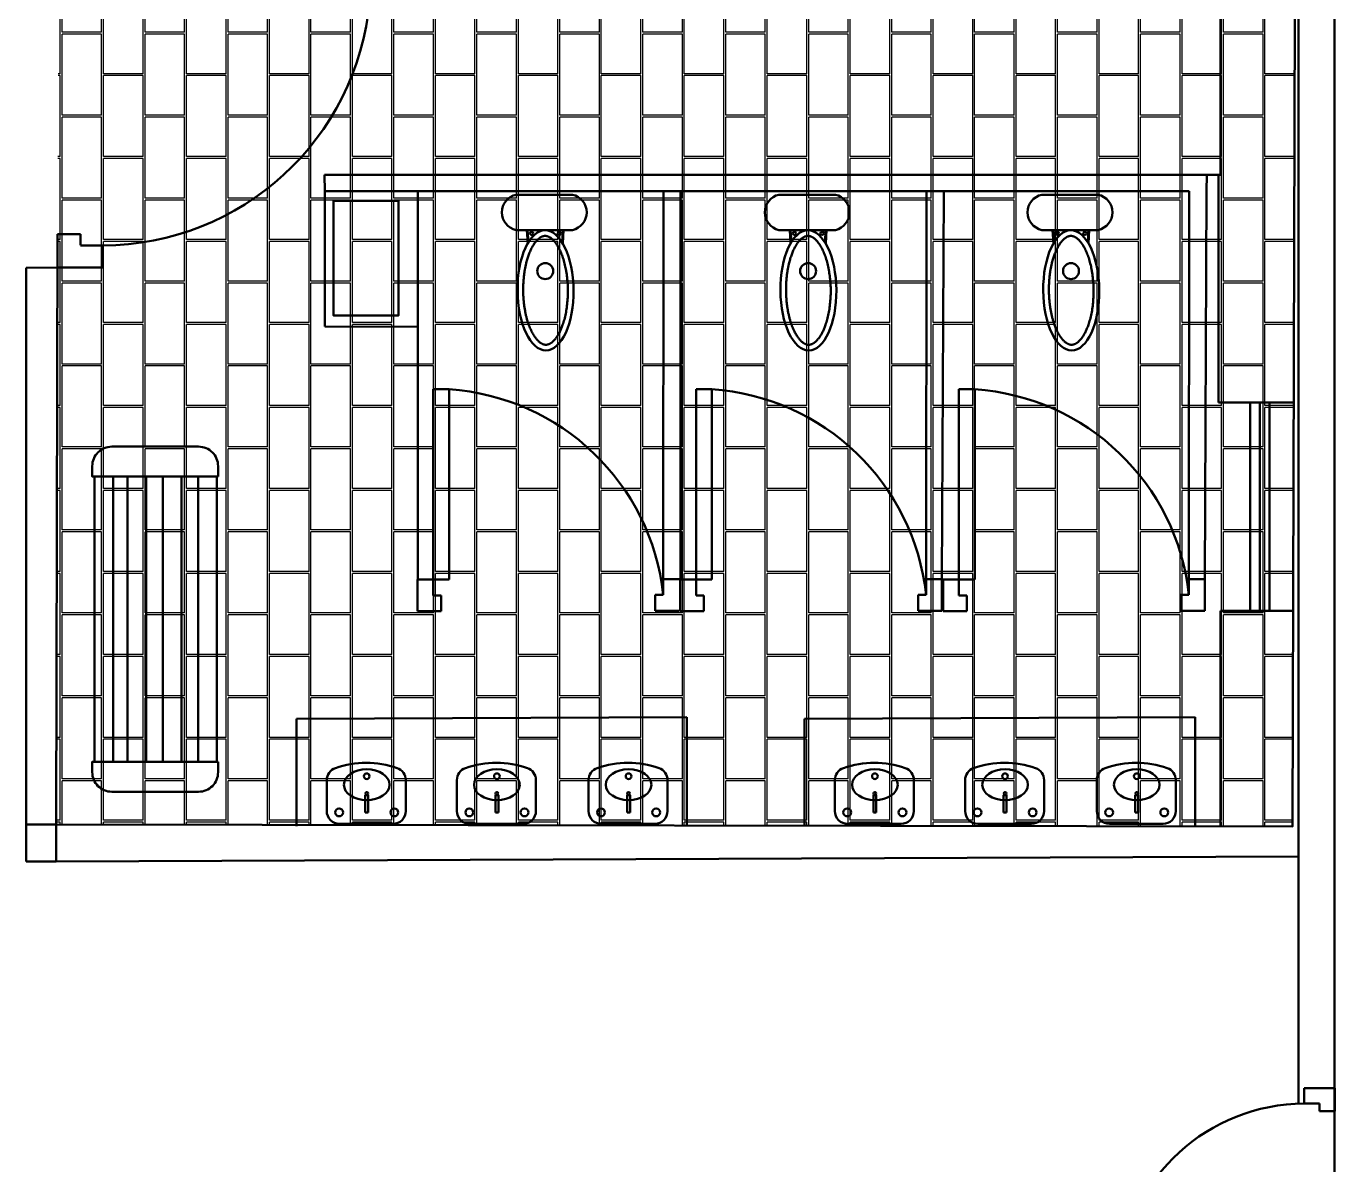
# Model space of a CAD drawing. Header units: feet. Extents: x 9 to 183943, y 42 to 62180.
# Drawn here: x 14552.2 to 14770.1, y 40546.6 to 40736.2 of the extents above; entities that cross this region are included whole.
import ezdxf

# ---------------------------------------------------------------- set-up
doc = ezdxf.new("R2010")
doc.units = ezdxf.units.FT
doc.header["$LTSCALE"] = 2.5
doc.header["$MEASUREMENT"] = 0
doc.layers.add('1', color=7, linetype='Continuous', lineweight=50)
doc.layers.add('3', color=7, linetype='Continuous', lineweight=30)

msp = doc.modelspace()

# ---------------------------------------------------------------- hatches: boundary and pattern name
at = {"layer": '3', "transparency": 33554500}
h = msp.add_hatch(dxfattribs=at)
h.set_pattern_fill('AR-B816C', color=18, scale=0.863182, angle=90)
h.set_pattern_definition([(90, (157811.894, 1408.6144), (-6.90545773, 6.90545773), [13.4872221, -0.3236933]), (90, (157811.5706, 1401.709), (-6.90545773, 6.90545773), [13.4872221, -0.3236933]), (180, (157811.894, 1408.6144), (-6.90545773, -6.90545773), [-7.22915106, 6.5817644]), (180, (157811.894, 1408.291), (-6.90545773, -6.90545773), [-7.22915106, 6.5817644])])
h.paths.add_polyline_path([(14762.99, 40602.96), (14557.17, 40603.3), (14558.07, 40913.36), (14763.9, 40913.01)])

# ---------------------------------------------------------------- linework, layer by layer
at = {"layer": '1'}
for p, q in [((14770, 41140.33), (14770, 40555.56)), ((14770, 41140.33), (14770, 40487)), ((14764, 41139.05), (14764, 40556.82)), ((14751.04, 40748.4), (14751.04, 40711.43)), ((14659.76, 40711.43), (14601.88, 40711.43)), ((14601.88, 40711.43), (14601.93, 40708.75)), ((14704.97, 40711.43), (14659.76, 40711.43)), ((14704.97, 40711.43), (14748.73, 40711.43)), ((14748.73, 40711.43), (14748.71, 40708.75)), ((14748.73, 40711.43), (14751.04, 40711.43)), ((14750.7, 40673.54), (14750.7, 40711.43)), ((14601.93, 40708.75), (14659.73, 40708.75)), ((14601.93, 40686.22), (14601.93, 40708.75)), ((14617.39, 40644.08), (14617.39, 40708.75)), ((14658.3, 40708.74), (14658.26, 40644.17)), ((14704.9, 40708.75), (14659.73, 40708.75)), ((14661.15, 40644.08), (14661.15, 40708.75)), ((14702.06, 40708.74), (14702.02, 40644.17)), ((14704.66, 40644.17), (14704.95, 40708.75)), ((14704.9, 40708.75), (14745.82, 40708.74)), ((14745.82, 40708.74), (14745.77, 40644.17)), ((14748.41, 40644.17), (14748.71, 40708.75)), ((14557.44, 40701.56), (14561.27, 40701.56)), ((14561.27, 40701.59), (14561.27, 40699.74)), ((14635.56, 40702.27), (14635.69, 40700.03)), ((14635.68, 40702.27), (14635.85, 40700.27)), ((14641.54, 40702.28), (14641.45, 40700.27)), ((14641.65, 40702.28), (14641.56, 40700.03)), ((14679.32, 40702.27), (14679.45, 40700.03)), ((14679.44, 40702.27), (14679.61, 40700.27)), ((14685.29, 40702.28), (14685.2, 40700.27)), ((14685.41, 40702.28), (14685.32, 40700.03)), ((14723.08, 40702.27), (14723.21, 40700.03)), ((14723.2, 40702.27), (14723.37, 40700.27)), ((14729.05, 40702.28), (14728.96, 40700.27)), ((14729.17, 40702.28), (14729.08, 40700.03)), ((14561.27, 40699.71), (14564.97, 40699.71)), ((14564.97, 40699.71), (14564.97, 40699.71)), ((14564.97, 40699.71), (14564.97, 40696.01)), ((14552.2, 40696), (14557.42, 40696.01)), ((14552.2, 40603.3), (14552.2, 40696)), ((14564.97, 40696.01), (14557.42, 40696.01)), ((14617.39, 40686.14), (14601.93, 40686.22)), ((14622.6, 40675.76), (14619.96, 40675.76)), ((14619.96, 40675.76), (14619.96, 40644.08)), ((14622.6, 40644.08), (14622.6, 40675.76)), ((14666.36, 40675.76), (14663.72, 40675.76)), ((14663.72, 40675.76), (14663.72, 40644.08)), ((14666.36, 40644.08), (14666.36, 40675.76)), ((14710.12, 40675.76), (14707.48, 40675.76)), ((14707.48, 40675.76), (14707.48, 40644.08)), ((14710.12, 40644.08), (14710.12, 40675.76)), ((14763.2, 40673.54), (14750.7, 40673.54)), ((14755.95, 40673.54), (14755.95, 40638.87)), ((14757.58, 40673.54), (14757.58, 40638.87)), ((14759.2, 40673.54), (14759.2, 40638.87)), ((14617.32, 40644.08), (14617.32, 40638.8)), ((14619.96, 40644.08), (14617.32, 40644.08)), ((14619.96, 40644.08), (14622.6, 40644.08)), ((14619.96, 40641.44), (14619.96, 40644.08)), ((14658.26, 40644.17), (14658.26, 40644.17)), ((14658.26, 40641.53), (14658.26, 40644.17)), ((14658.26, 40644.17), (14660.9, 40644.17)), ((14661.08, 40644.08), (14661.08, 40638.8)), ((14663.72, 40644.08), (14661.08, 40644.08)), ((14663.72, 40644.08), (14666.36, 40644.08)), ((14663.72, 40641.44), (14663.72, 40644.08)), ((14702.02, 40644.17), (14702.02, 40644.17)), ((14702.02, 40641.53), (14702.02, 40644.17)), ((14702.02, 40644.17), (14704.66, 40644.17)), ((14704.66, 40644.17), (14704.66, 40638.89)), ((14704.84, 40644.08), (14704.84, 40638.8)), ((14707.48, 40644.08), (14704.84, 40644.08)), ((14707.48, 40644.08), (14710.12, 40644.08)), ((14707.48, 40641.44), (14707.48, 40644.08)), ((14745.77, 40644.17), (14745.77, 40644.17)), ((14745.77, 40641.53), (14745.77, 40644.17)), ((14745.77, 40644.17), (14748.41, 40644.17)), ((14748.41, 40644.17), (14748.41, 40638.89)), ((14621.28, 40641.44), (14619.96, 40641.44)), ((14621.28, 40638.8), (14621.28, 40641.44)), ((14656.94, 40638.89), (14656.94, 40641.53)), ((14656.94, 40641.53), (14658.26, 40641.53)), ((14665.04, 40641.44), (14663.72, 40641.44)), ((14665.04, 40638.8), (14665.04, 40641.44)), ((14700.7, 40638.89), (14700.7, 40641.53)), ((14700.7, 40641.53), (14702.02, 40641.53)), ((14708.8, 40641.44), (14707.48, 40641.44)), ((14708.8, 40638.8), (14708.8, 40641.44)), ((14744.45, 40638.89), (14744.45, 40641.53)), ((14744.45, 40641.53), (14745.77, 40641.53)), ((14617.32, 40638.8), (14621.28, 40638.8)), ((14660.9, 40638.89), (14656.94, 40638.89)), ((14661.08, 40638.8), (14665.04, 40638.8)), ((14704.66, 40638.89), (14700.7, 40638.89)), ((14704.84, 40638.8), (14708.8, 40638.8)), ((14748.41, 40638.89), (14744.45, 40638.89)), ((14751.04, 40603.04), (14751.04, 40638.87)), ((14751.04, 40638.87), (14763.1, 40638.87)), ((14662.21, 40621.16), (14597.18, 40620.92)), ((14597.18, 40620.92), (14597.18, 40603.02)), ((14662.21, 40603.13), (14662.21, 40621.16)), ((14746.8, 40621.16), (14681.77, 40620.92)), ((14681.77, 40620.92), (14681.77, 40603.02)), ((14746.8, 40602.98), (14746.8, 40621.16)), ((14608.66, 40608.17), (14609.13, 40608.17)), ((14608.66, 40605.32), (14608.66, 40608.17)), ((14609.13, 40608.17), (14609.13, 40605.32)), ((14630.33, 40608.17), (14630.81, 40608.17)), ((14630.33, 40605.32), (14630.33, 40608.17)), ((14630.81, 40608.17), (14630.81, 40605.32)), ((14652.25, 40608.17), (14652.73, 40608.17)), ((14652.25, 40605.32), (14652.25, 40608.17)), ((14652.73, 40608.17), (14652.73, 40605.32)), ((14693.25, 40608.17), (14693.72, 40608.17)), ((14693.25, 40605.32), (14693.25, 40608.17)), ((14693.72, 40608.17), (14693.72, 40605.32)), ((14714.92, 40608.17), (14715.4, 40608.17)), ((14714.92, 40605.32), (14714.92, 40608.17)), ((14715.4, 40608.17), (14715.4, 40605.32)), ((14736.84, 40608.17), (14737.32, 40608.17)), ((14736.84, 40605.32), (14736.84, 40608.17)), ((14737.32, 40608.17), (14737.32, 40605.32)), ((14609.13, 40605.32), (14608.66, 40605.32)), ((14630.81, 40605.32), (14630.33, 40605.32)), ((14652.73, 40605.32), (14652.25, 40605.32)), ((14693.72, 40605.32), (14693.25, 40605.32)), ((14715.4, 40605.32), (14714.92, 40605.32)), ((14737.32, 40605.32), (14736.84, 40605.32)), ((14557.17, 40603.3), (14552.2, 40603.3)), ((14552.2, 40603.3), (14552.2, 40597.13)), ((14557.17, 40603.3), (14557.2, 40597.13)), ((14751.04, 40603.04), (14762.99, 40602.96)), ((14557.2, 40597.13), (14552.2, 40597.13)), ((14557.2, 40597.13), (14764, 40598)), ((14764.95, 40559.4), (14770.06, 40559.4)), ((14764.95, 40556.84), (14764.95, 40559.4)), ((14770.06, 40559.4), (14770.06, 40555.56)), ((14764.95, 40556.84), (14764.95, 40556.84)), ((14767.51, 40556.84), (14764.95, 40556.84)), ((14767.51, 40555.56), (14767.51, 40556.84)), ((14770.06, 40555.56), (14767.51, 40555.56))]:
    msp.add_line(p, q, dxfattribs=at)
msp.add_lwpolyline([(14557.44, 40701.56), (14557.17, 40603.3), (14762.99, 40602.96), (14763.9, 40913.01), (14558.07, 40913.36), (14557.74, 40799.59)], dxfattribs=at)
for points in [[(14643.16, 40702.27), (14633.75, 40702.27, -0.8), (14633.75, 40708.15), (14643.16, 40708.15, -0.8), (14643.16, 40702.27)], [(14686.92, 40702.27), (14677.51, 40702.27, -0.8), (14677.51, 40708.15), (14686.92, 40708.15, -0.8), (14686.92, 40702.27)], [(14730.68, 40702.27), (14721.27, 40702.27, -0.8), (14721.27, 40708.15), (14730.68, 40708.15, -0.8), (14730.68, 40702.27)]]:
    msp.add_lwpolyline(points, format="xyb", dxfattribs=at)
for points in [[(14614.17, 40707.11), (14614.17, 40688.02), (14603.37, 40688.02), (14603.37, 40707.11)], [(14566.67, 40613.74), (14566.67, 40661.23), (14563.56, 40661.23), (14563.56, 40613.74)], [(14572.19, 40613.74), (14572.19, 40661.23), (14569.08, 40661.23), (14569.08, 40613.74)], [(14578.06, 40613.74), (14578.06, 40661.23), (14574.95, 40661.23), (14574.95, 40613.74)], [(14583.93, 40613.74), (14583.93, 40661.23), (14580.82, 40661.23), (14580.82, 40613.74)]]:
    msp.add_lwpolyline(points, close=True, dxfattribs=at)
for points in [[(14584.15, 40661.23), (14584.15, 40662.96, 0.414214), (14580.9, 40666.21), (14566.45, 40666.21, 0.414214), (14563.2, 40662.96), (14563.2, 40661.23)], [(14584.15, 40613.74), (14584.15, 40612.01, -0.414214), (14580.9, 40608.76), (14566.45, 40608.76, -0.414214), (14563.2, 40612.01), (14563.2, 40613.74)], [(14604.35, 40603.42), (14613.28, 40603.42, 0.414214), (14615.39, 40605.53), (14615.39, 40610.7, 0.320465), (14613.96, 40612.7, 0.166667), (14603.67, 40612.7, 0.320465), (14602.24, 40610.7), (14602.24, 40605.53, 0.414214)], [(14626.03, 40603.42), (14634.95, 40603.42, 0.414214), (14637.07, 40605.53), (14637.07, 40610.7, 0.320465), (14635.64, 40612.7, 0.166667), (14625.34, 40612.7, 0.320465), (14623.91, 40610.7), (14623.91, 40605.53, 0.414214)], [(14647.95, 40603.42), (14656.87, 40603.42, 0.414214), (14658.98, 40605.53), (14658.98, 40610.7, 0.320465), (14657.56, 40612.7, 0.166667), (14647.26, 40612.7, 0.320465), (14645.83, 40610.7), (14645.83, 40605.53, 0.414214)], [(14688.94, 40603.42), (14697.87, 40603.42, 0.414214), (14699.98, 40605.53), (14699.98, 40610.7, 0.320465), (14698.56, 40612.7, 0.166667), (14688.26, 40612.7, 0.320465), (14686.83, 40610.7), (14686.83, 40605.53, 0.414214)], [(14710.62, 40603.42), (14719.55, 40603.42, 0.414214), (14721.66, 40605.53), (14721.66, 40610.7, 0.320465), (14720.23, 40612.7, 0.166667), (14709.93, 40612.7, 0.320465), (14708.51, 40610.7), (14708.51, 40605.53, 0.414214)], [(14732.54, 40603.42), (14741.46, 40603.42, 0.414214), (14743.58, 40605.53), (14743.58, 40610.7, 0.320465), (14742.15, 40612.7, 0.166667), (14731.85, 40612.7, 0.320465), (14730.43, 40610.7), (14730.43, 40605.53, 0.414214)]]:
    msp.add_lwpolyline(points, format="xyb", close=True, dxfattribs=at)
for centre, radius in [((14636.35, 40701.72), 0.27), ((14640.94, 40701.72), 0.27), ((14680.1, 40701.72), 0.27), ((14684.7, 40701.72), 0.27), ((14723.86, 40701.72), 0.27), ((14728.45, 40701.72), 0.27), ((14638.62, 40695.44), 1.33), ((14682.38, 40695.44), 1.33), ((14726.14, 40695.44), 1.33), ((14608.89, 40611.34), 0.475), ((14630.57, 40611.34), 0.475), ((14652.49, 40611.34), 0.475), ((14693.49, 40611.34), 0.475), ((14715.16, 40611.34), 0.475), ((14737.08, 40611.34), 0.475), ((14608.89, 40608.49), 0.238), ((14630.57, 40608.49), 0.238), ((14652.49, 40608.49), 0.238), ((14693.49, 40608.49), 0.238), ((14715.16, 40608.49), 0.238), ((14737.08, 40608.49), 0.238), ((14604.3, 40605.32), 0.653), ((14613.49, 40605.32), 0.653), ((14625.97, 40605.32), 0.653), ((14635.16, 40605.32), 0.653), ((14647.89, 40605.32), 0.653), ((14657.08, 40605.32), 0.653), ((14688.89, 40605.32), 0.653), ((14698.08, 40605.32), 0.653), ((14710.57, 40605.32), 0.653), ((14719.76, 40605.32), 0.653), ((14732.49, 40605.32), 0.653), ((14741.67, 40605.32), 0.653)]:
    msp.add_circle(centre, radius, dxfattribs=at)
for centre, radius, start, end in [((14564.85, 40744.39), 44.69, 270.1463, 354.8746), ((14620.06, 40637.43), 38.41, 6.1273, 86.2156), ((14663.82, 40637.43), 38.41, 6.1273, 86.2156), ((14707.58, 40637.43), 38.41, 6.1273, 86.2156), ((14765.03, 40525.95), 30.89, 90.1463, 174.8746)]:
    msp.add_arc(centre, radius, start, end, dxfattribs=at)
for centre, major_axis, ratio in [((14638.66, 40692.23), (0.08, -10.01), 0.466124), ((14682.42, 40692.23), (0.08, -10.01), 0.466124), ((14726.18, 40692.23), (0.08, -10.01), 0.466124), ((14608.89, 40609.92), (3.8, 0), 0.675676), ((14630.57, 40609.92), (3.8, 0), 0.675676), ((14652.49, 40609.92), (3.8, 0), 0.675676), ((14693.49, 40609.92), (3.8, 0), 0.675676), ((14715.16, 40609.92), (3.8, 0), 0.675676), ((14737.08, 40609.92), (3.8, 0), 0.675676)]:
    msp.add_ellipse(centre, major_axis=major_axis, ratio=ratio, dxfattribs=at)
for points in [[(14638.73, 40683.16), (14638.76, 40683.17), (14638.79, 40683.17), (14638.84, 40683.17), (14638.87, 40683.17), (14638.92, 40683.18), (14638.95, 40683.19), (14639, 40683.2), (14639.03, 40683.2), (14639.09, 40683.22), (14639.12, 40683.23), (14639.17, 40683.25), (14639.2, 40683.26), (14639.26, 40683.28), (14639.29, 40683.29), (14639.35, 40683.32), (14639.38, 40683.34), (14639.44, 40683.37), (14639.47, 40683.39), (14639.54, 40683.43), (14639.57, 40683.45), (14639.63, 40683.49), (14639.67, 40683.52), (14639.73, 40683.57), (14639.76, 40683.59), (14639.83, 40683.65), (14639.86, 40683.68), (14639.93, 40683.74), (14639.97, 40683.77), (14640.03, 40683.84), (14640.07, 40683.87), (14640.13, 40683.95), (14640.17, 40683.98), (14640.25, 40684.08), (14640.3, 40684.14), (14640.39, 40684.26), (14640.44, 40684.32), (14640.53, 40684.45), (14640.58, 40684.52), (14640.67, 40684.67), (14640.72, 40684.74), (14640.81, 40684.89), (14640.86, 40684.97), (14640.95, 40685.14), (14640.99, 40685.22), (14641.08, 40685.4), (14641.12, 40685.49), (14641.2, 40685.67), (14641.24, 40685.76), (14641.32, 40685.96), (14641.36, 40686.06), (14641.44, 40686.26), (14641.48, 40686.36), (14641.56, 40686.61), (14641.61, 40686.76), (14641.71, 40687.06), (14641.75, 40687.21), (14641.84, 40687.53), (14641.88, 40687.69), (14641.95, 40688.01), (14641.99, 40688.18), (14642.06, 40688.52), (14642.09, 40688.69), (14642.15, 40689.03), (14642.17, 40689.21), (14642.22, 40689.56), (14642.25, 40689.74), (14642.28, 40690.1), (14642.3, 40690.28), (14642.33, 40690.65), (14642.34, 40690.83), (14642.36, 40691.2), (14642.37, 40691.39), (14642.38, 40691.76), (14642.38, 40691.95), (14642.38, 40692.32), (14642.38, 40692.51), (14642.37, 40692.88), (14642.36, 40693.06), (14642.34, 40693.43), (14642.33, 40693.62), (14642.3, 40693.99), (14642.28, 40694.17), (14642.24, 40694.53), (14642.21, 40694.71), (14642.16, 40695.07), (14642.14, 40695.24), (14642.08, 40695.59), (14642.04, 40695.77), (14641.97, 40696.11), (14641.94, 40696.27), (14641.86, 40696.6), (14641.82, 40696.77), (14641.73, 40697.08), (14641.69, 40697.24), (14641.59, 40697.55), (14641.54, 40697.7), (14641.44, 40697.99), (14641.39, 40698.13), (14641.28, 40698.41), (14641.22, 40698.54), (14641.11, 40698.8), (14641.05, 40698.93), (14640.93, 40699.17), (14640.87, 40699.29), (14640.75, 40699.49), (14640.7, 40699.59), (14640.59, 40699.76), (14640.54, 40699.84), (14640.43, 40700), (14640.38, 40700.08), (14640.27, 40700.23), (14640.21, 40700.3), (14640.1, 40700.43), (14640.04, 40700.49), (14639.94, 40700.59), (14639.9, 40700.64), (14639.81, 40700.72), (14639.77, 40700.76), (14639.68, 40700.84), (14639.63, 40700.87), (14639.55, 40700.94), (14639.5, 40700.97), (14639.42, 40701.03), (14639.38, 40701.05), (14639.3, 40701.09), (14639.27, 40701.11), (14639.2, 40701.15), (14639.17, 40701.16), (14639.1, 40701.19), (14639.07, 40701.2), (14639.01, 40701.22), (14638.98, 40701.23), (14638.91, 40701.25), (14638.88, 40701.26), (14638.82, 40701.27), (14638.79, 40701.27), (14638.73, 40701.28), (14638.7, 40701.28), (14638.65, 40701.29), (14638.62, 40701.29), (14638.56, 40701.29), (14638.53, 40701.29), (14638.47, 40701.28), (14638.44, 40701.28), (14638.38, 40701.27), (14638.35, 40701.26), (14638.29, 40701.25), (14638.26, 40701.24), (14638.2, 40701.22), (14638.17, 40701.21), (14638.11, 40701.19), (14638.07, 40701.18), (14638.01, 40701.15), (14637.98, 40701.13), (14637.91, 40701.1), (14637.88, 40701.08), (14637.81, 40701.04), (14637.77, 40701.02), (14637.7, 40700.97), (14637.67, 40700.95), (14637.6, 40700.89), (14637.56, 40700.86), (14637.49, 40700.8), (14637.45, 40700.77), (14637.38, 40700.7), (14637.34, 40700.67), (14637.27, 40700.6), (14637.23, 40700.56), (14637.16, 40700.48), (14637.12, 40700.43), (14637.05, 40700.35), (14637.01, 40700.3), (14636.94, 40700.21), (14636.9, 40700.16), (14636.81, 40700.04), (14636.76, 40699.96), (14636.66, 40699.81), (14636.62, 40699.73), (14636.52, 40699.57), (14636.47, 40699.48), (14636.37, 40699.31), (14636.33, 40699.22), (14636.23, 40699.03), (14636.19, 40698.93), (14636.1, 40698.74), (14636.06, 40698.63), (14635.97, 40698.43), (14635.93, 40698.32), (14635.85, 40698.1), (14635.81, 40697.99), (14635.73, 40697.76), (14635.69, 40697.65), (14635.62, 40697.41), (14635.59, 40697.29), (14635.52, 40697.05), (14635.49, 40696.92), (14635.41, 40696.62), (14635.37, 40696.45), (14635.3, 40696.09), (14635.26, 40695.91), (14635.2, 40695.54), (14635.17, 40695.36), (14635.11, 40694.98), (14635.09, 40694.79), (14635.04, 40694.41), (14635.03, 40694.21), (14634.99, 40693.82), (14634.98, 40693.63), (14634.96, 40693.23), (14634.95, 40693.03), (14634.94, 40692.64), (14634.94, 40692.44), (14634.94, 40692.04), (14634.95, 40691.84), (14634.96, 40691.44), (14634.97, 40691.24), (14635, 40690.85), (14635.01, 40690.65), (14635.05, 40690.26), (14635.07, 40690.07), (14635.12, 40689.68), (14635.14, 40689.49), (14635.2, 40689.12), (14635.24, 40688.93), (14635.3, 40688.56), (14635.34, 40688.38), (14635.42, 40688.02), (14635.46, 40687.85), (14635.55, 40687.5), (14635.6, 40687.33), (14635.7, 40687), (14635.75, 40686.84), (14635.86, 40686.53), (14635.91, 40686.38), (14636.03, 40686.08), (14636.09, 40685.93), (14636.21, 40685.66), (14636.28, 40685.52), (14636.39, 40685.29), (14636.45, 40685.18), (14636.55, 40684.99), (14636.61, 40684.89), (14636.72, 40684.71), (14636.78, 40684.62), (14636.89, 40684.45), (14636.95, 40684.37), (14637.06, 40684.22), (14637.12, 40684.15), (14637.22, 40684.03), (14637.27, 40683.97), (14637.37, 40683.87), (14637.41, 40683.83), (14637.51, 40683.74), (14637.55, 40683.69), (14637.64, 40683.62), (14637.69, 40683.58), (14637.78, 40683.51), (14637.82, 40683.48), (14637.9, 40683.43), (14637.94, 40683.41), (14638.01, 40683.36), (14638.05, 40683.35), (14638.12, 40683.31), (14638.15, 40683.29), (14638.22, 40683.27), (14638.25, 40683.25), (14638.32, 40683.23), (14638.35, 40683.22), (14638.41, 40683.2), (14638.44, 40683.2), (14638.51, 40683.18), (14638.54, 40683.18), (14638.6, 40683.17), (14638.63, 40683.17), (14638.68, 40683.17), (14638.71, 40683.16), (14638.73, 40683.16)], [(14682.49, 40683.16), (14682.52, 40683.17), (14682.55, 40683.17), (14682.6, 40683.17), (14682.63, 40683.17), (14682.68, 40683.18), (14682.71, 40683.19), (14682.76, 40683.2), (14682.79, 40683.2), (14682.85, 40683.22), (14682.88, 40683.23), (14682.93, 40683.25), (14682.96, 40683.26), (14683.02, 40683.28), (14683.05, 40683.29), (14683.11, 40683.32), (14683.14, 40683.34), (14683.2, 40683.37), (14683.23, 40683.39), (14683.3, 40683.43), (14683.33, 40683.45), (14683.39, 40683.49), (14683.43, 40683.52), (14683.49, 40683.57), (14683.52, 40683.59), (14683.59, 40683.65), (14683.62, 40683.68), (14683.69, 40683.74), (14683.72, 40683.77), (14683.79, 40683.84), (14683.83, 40683.87), (14683.89, 40683.95), (14683.93, 40683.98), (14684.01, 40684.08), (14684.06, 40684.14), (14684.15, 40684.26), (14684.2, 40684.32), (14684.29, 40684.45), (14684.34, 40684.52), (14684.43, 40684.67), (14684.48, 40684.74), (14684.57, 40684.89), (14684.62, 40684.97), (14684.7, 40685.14), (14684.75, 40685.22), (14684.83, 40685.4), (14684.88, 40685.49), (14684.96, 40685.67), (14685, 40685.76), (14685.08, 40685.96), (14685.12, 40686.06), (14685.2, 40686.26), (14685.24, 40686.36), (14685.32, 40686.61), (14685.37, 40686.76), (14685.47, 40687.06), (14685.51, 40687.21), (14685.59, 40687.53), (14685.64, 40687.69), (14685.71, 40688.01), (14685.75, 40688.18), (14685.82, 40688.52), (14685.85, 40688.69), (14685.91, 40689.03), (14685.93, 40689.21), (14685.98, 40689.56), (14686, 40689.74), (14686.04, 40690.1), (14686.06, 40690.28), (14686.09, 40690.65), (14686.1, 40690.83), (14686.12, 40691.2), (14686.13, 40691.39), (14686.14, 40691.76), (14686.14, 40691.95), (14686.14, 40692.32), (14686.14, 40692.51), (14686.13, 40692.88), (14686.12, 40693.06), (14686.1, 40693.43), (14686.09, 40693.62), (14686.05, 40693.99), (14686.04, 40694.17), (14686, 40694.53), (14685.97, 40694.71), (14685.92, 40695.07), (14685.89, 40695.24), (14685.83, 40695.59), (14685.8, 40695.77), (14685.73, 40696.11), (14685.7, 40696.27), (14685.62, 40696.6), (14685.58, 40696.77), (14685.49, 40697.08), (14685.45, 40697.24), (14685.35, 40697.55), (14685.3, 40697.7), (14685.2, 40697.99), (14685.15, 40698.13), (14685.04, 40698.41), (14684.98, 40698.54), (14684.87, 40698.8), (14684.81, 40698.93), (14684.69, 40699.17), (14684.63, 40699.29), (14684.51, 40699.49), (14684.46, 40699.59), (14684.35, 40699.76), (14684.3, 40699.84), (14684.19, 40700), (14684.13, 40700.08), (14684.02, 40700.23), (14683.97, 40700.3), (14683.86, 40700.43), (14683.8, 40700.49), (14683.7, 40700.59), (14683.66, 40700.64), (14683.57, 40700.72), (14683.52, 40700.76), (14683.44, 40700.84), (14683.39, 40700.87), (14683.31, 40700.94), (14683.26, 40700.97), (14683.18, 40701.03), (14683.14, 40701.05), (14683.06, 40701.09), (14683.03, 40701.11), (14682.96, 40701.15), (14682.93, 40701.16), (14682.86, 40701.19), (14682.83, 40701.2), (14682.77, 40701.22), (14682.74, 40701.23), (14682.67, 40701.25), (14682.64, 40701.26), (14682.58, 40701.27), (14682.55, 40701.27), (14682.49, 40701.28), (14682.46, 40701.28), (14682.41, 40701.29), (14682.38, 40701.29), (14682.32, 40701.29), (14682.29, 40701.29), (14682.23, 40701.28), (14682.2, 40701.28), (14682.14, 40701.27), (14682.11, 40701.26), (14682.05, 40701.25), (14682.02, 40701.24), (14681.96, 40701.22), (14681.93, 40701.21), (14681.87, 40701.19), (14681.83, 40701.18), (14681.77, 40701.15), (14681.74, 40701.13), (14681.67, 40701.1), (14681.64, 40701.08), (14681.57, 40701.04), (14681.53, 40701.02), (14681.46, 40700.97), (14681.43, 40700.95), (14681.36, 40700.89), (14681.32, 40700.86), (14681.25, 40700.8), (14681.21, 40700.77), (14681.14, 40700.7), (14681.1, 40700.67), (14681.03, 40700.6), (14680.99, 40700.56), (14680.92, 40700.48), (14680.88, 40700.43), (14680.81, 40700.35), (14680.77, 40700.3), (14680.7, 40700.21), (14680.66, 40700.16), (14680.57, 40700.04), (14680.52, 40699.96), (14680.42, 40699.81), (14680.37, 40699.73), (14680.28, 40699.57), (14680.23, 40699.48), (14680.13, 40699.31), (14680.09, 40699.22), (14679.99, 40699.03), (14679.95, 40698.93), (14679.86, 40698.74), (14679.82, 40698.63), (14679.73, 40698.43), (14679.69, 40698.32), (14679.61, 40698.1), (14679.57, 40697.99), (14679.49, 40697.76), (14679.45, 40697.65), (14679.38, 40697.41), (14679.35, 40697.29), (14679.28, 40697.05), (14679.25, 40696.92), (14679.17, 40696.62), (14679.13, 40696.45), (14679.06, 40696.09), (14679.02, 40695.91), (14678.96, 40695.54), (14678.93, 40695.36), (14678.87, 40694.98), (14678.85, 40694.79), (14678.8, 40694.41), (14678.78, 40694.21), (14678.75, 40693.82), (14678.74, 40693.63), (14678.72, 40693.23), (14678.71, 40693.03), (14678.7, 40692.64), (14678.7, 40692.44), (14678.7, 40692.04), (14678.71, 40691.84), (14678.72, 40691.44), (14678.73, 40691.24), (14678.76, 40690.85), (14678.77, 40690.65), (14678.81, 40690.26), (14678.83, 40690.07), (14678.88, 40689.68), (14678.9, 40689.49), (14678.96, 40689.12), (14678.99, 40688.93), (14679.06, 40688.56), (14679.1, 40688.38), (14679.18, 40688.02), (14679.22, 40687.85), (14679.31, 40687.5), (14679.36, 40687.33), (14679.46, 40687), (14679.51, 40686.84), (14679.62, 40686.53), (14679.67, 40686.38), (14679.79, 40686.08), (14679.85, 40685.93), (14679.97, 40685.66), (14680.03, 40685.52), (14680.15, 40685.29), (14680.2, 40685.18), (14680.31, 40684.99), (14680.37, 40684.89), (14680.48, 40684.71), (14680.54, 40684.62), (14680.65, 40684.45), (14680.71, 40684.37), (14680.82, 40684.22), (14680.88, 40684.15), (14680.98, 40684.03), (14681.03, 40683.97), (14681.12, 40683.87), (14681.17, 40683.83), (14681.26, 40683.74), (14681.31, 40683.69), (14681.4, 40683.62), (14681.45, 40683.58), (14681.54, 40683.51), (14681.58, 40683.48), (14681.66, 40683.43), (14681.7, 40683.41), (14681.77, 40683.36), (14681.81, 40683.35), (14681.88, 40683.31), (14681.91, 40683.29), (14681.98, 40683.27), (14682.01, 40683.25), (14682.08, 40683.23), (14682.11, 40683.22), (14682.17, 40683.2), (14682.2, 40683.2), (14682.26, 40683.18), (14682.3, 40683.18), (14682.36, 40683.17), (14682.39, 40683.17), (14682.44, 40683.17), (14682.47, 40683.16), (14682.49, 40683.16)], [(14726.25, 40683.16), (14726.28, 40683.17), (14726.3, 40683.17), (14726.36, 40683.17), (14726.39, 40683.17), (14726.44, 40683.18), (14726.47, 40683.19), (14726.52, 40683.2), (14726.55, 40683.2), (14726.61, 40683.22), (14726.63, 40683.23), (14726.69, 40683.25), (14726.72, 40683.26), (14726.78, 40683.28), (14726.81, 40683.29), (14726.87, 40683.32), (14726.9, 40683.34), (14726.96, 40683.37), (14726.99, 40683.39), (14727.06, 40683.43), (14727.09, 40683.45), (14727.15, 40683.49), (14727.18, 40683.52), (14727.25, 40683.57), (14727.28, 40683.59), (14727.35, 40683.65), (14727.38, 40683.68), (14727.45, 40683.74), (14727.48, 40683.77), (14727.55, 40683.84), (14727.59, 40683.87), (14727.65, 40683.95), (14727.69, 40683.98), (14727.77, 40684.08), (14727.82, 40684.14), (14727.91, 40684.26), (14727.96, 40684.32), (14728.05, 40684.45), (14728.1, 40684.52), (14728.19, 40684.67), (14728.24, 40684.74), (14728.33, 40684.89), (14728.37, 40684.97), (14728.46, 40685.14), (14728.51, 40685.22), (14728.59, 40685.4), (14728.64, 40685.49), (14728.72, 40685.67), (14728.76, 40685.76), (14728.84, 40685.96), (14728.88, 40686.06), (14728.96, 40686.26), (14729, 40686.36), (14729.08, 40686.61), (14729.13, 40686.76), (14729.22, 40687.06), (14729.27, 40687.21), (14729.35, 40687.53), (14729.39, 40687.69), (14729.47, 40688.01), (14729.51, 40688.18), (14729.57, 40688.52), (14729.61, 40688.69), (14729.67, 40689.03), (14729.69, 40689.21), (14729.74, 40689.56), (14729.76, 40689.74), (14729.8, 40690.1), (14729.82, 40690.28), (14729.85, 40690.65), (14729.86, 40690.83), (14729.88, 40691.2), (14729.89, 40691.39), (14729.9, 40691.76), (14729.9, 40691.95), (14729.9, 40692.32), (14729.9, 40692.51), (14729.89, 40692.88), (14729.88, 40693.06), (14729.86, 40693.43), (14729.84, 40693.62), (14729.81, 40693.99), (14729.8, 40694.17), (14729.75, 40694.53), (14729.73, 40694.71), (14729.68, 40695.07), (14729.65, 40695.24), (14729.59, 40695.59), (14729.56, 40695.77), (14729.49, 40696.11), (14729.46, 40696.27), (14729.38, 40696.6), (14729.34, 40696.77), (14729.25, 40697.08), (14729.2, 40697.24), (14729.11, 40697.55), (14729.06, 40697.7), (14728.96, 40697.99), (14728.91, 40698.13), (14728.8, 40698.41), (14728.74, 40698.54), (14728.63, 40698.8), (14728.57, 40698.93), (14728.45, 40699.17), (14728.39, 40699.29), (14728.27, 40699.49), (14728.22, 40699.59), (14728.11, 40699.76), (14728.06, 40699.84), (14727.95, 40700), (14727.89, 40700.08), (14727.78, 40700.23), (14727.73, 40700.3), (14727.62, 40700.43), (14727.56, 40700.49), (14727.46, 40700.59), (14727.42, 40700.64), (14727.33, 40700.72), (14727.28, 40700.76), (14727.2, 40700.84), (14727.15, 40700.87), (14727.07, 40700.94), (14727.02, 40700.97), (14726.94, 40701.03), (14726.9, 40701.05), (14726.82, 40701.09), (14726.79, 40701.11), (14726.72, 40701.15), (14726.69, 40701.16), (14726.62, 40701.19), (14726.59, 40701.2), (14726.53, 40701.22), (14726.49, 40701.23), (14726.43, 40701.25), (14726.4, 40701.26), (14726.34, 40701.27), (14726.31, 40701.27), (14726.25, 40701.28), (14726.22, 40701.28), (14726.16, 40701.29), (14726.14, 40701.29), (14726.08, 40701.29), (14726.05, 40701.29), (14725.99, 40701.28), (14725.96, 40701.28), (14725.9, 40701.27), (14725.87, 40701.26), (14725.81, 40701.25), (14725.78, 40701.24), (14725.72, 40701.22), (14725.69, 40701.21), (14725.62, 40701.19), (14725.59, 40701.18), (14725.53, 40701.15), (14725.5, 40701.13), (14725.43, 40701.1), (14725.39, 40701.08), (14725.33, 40701.04), (14725.29, 40701.02), (14725.22, 40700.97), (14725.19, 40700.95), (14725.12, 40700.89), (14725.08, 40700.86), (14725.01, 40700.8), (14724.97, 40700.77), (14724.9, 40700.7), (14724.86, 40700.67), (14724.79, 40700.6), (14724.75, 40700.56), (14724.68, 40700.48), (14724.64, 40700.43), (14724.57, 40700.35), (14724.53, 40700.3), (14724.46, 40700.21), (14724.42, 40700.16), (14724.33, 40700.04), (14724.28, 40699.96), (14724.18, 40699.81), (14724.13, 40699.73), (14724.04, 40699.57), (14723.99, 40699.48), (14723.89, 40699.31), (14723.85, 40699.22), (14723.75, 40699.03), (14723.71, 40698.93), (14723.62, 40698.74), (14723.58, 40698.63), (14723.49, 40698.43), (14723.45, 40698.32), (14723.37, 40698.1), (14723.33, 40697.99), (14723.25, 40697.76), (14723.21, 40697.65), (14723.14, 40697.41), (14723.11, 40697.29), (14723.04, 40697.05), (14723.01, 40696.92), (14722.93, 40696.62), (14722.89, 40696.45), (14722.82, 40696.09), (14722.78, 40695.91), (14722.71, 40695.54), (14722.68, 40695.36), (14722.63, 40694.98), (14722.61, 40694.79), (14722.56, 40694.41), (14722.54, 40694.21), (14722.51, 40693.82), (14722.5, 40693.63), (14722.48, 40693.23), (14722.47, 40693.03), (14722.46, 40692.64), (14722.46, 40692.44), (14722.46, 40692.04), (14722.47, 40691.84), (14722.48, 40691.44), (14722.49, 40691.24), (14722.51, 40690.85), (14722.53, 40690.65), (14722.57, 40690.26), (14722.59, 40690.07), (14722.64, 40689.68), (14722.66, 40689.49), (14722.72, 40689.12), (14722.75, 40688.93), (14722.82, 40688.56), (14722.86, 40688.38), (14722.94, 40688.02), (14722.98, 40687.85), (14723.07, 40687.5), (14723.12, 40687.33), (14723.22, 40687), (14723.27, 40686.84), (14723.38, 40686.53), (14723.43, 40686.38), (14723.55, 40686.08), (14723.61, 40685.93), (14723.73, 40685.66), (14723.79, 40685.52), (14723.91, 40685.29), (14723.96, 40685.18), (14724.07, 40684.99), (14724.13, 40684.89), (14724.24, 40684.71), (14724.29, 40684.62), (14724.41, 40684.45), (14724.47, 40684.37), (14724.58, 40684.22), (14724.64, 40684.15), (14724.74, 40684.03), (14724.79, 40683.97), (14724.88, 40683.87), (14724.93, 40683.83), (14725.02, 40683.74), (14725.07, 40683.69), (14725.16, 40683.62), (14725.21, 40683.58), (14725.3, 40683.51), (14725.34, 40683.48), (14725.42, 40683.43), (14725.46, 40683.41), (14725.53, 40683.36), (14725.57, 40683.35), (14725.63, 40683.31), (14725.67, 40683.29), (14725.74, 40683.27), (14725.77, 40683.25), (14725.83, 40683.23), (14725.87, 40683.22), (14725.93, 40683.2), (14725.96, 40683.2), (14726.02, 40683.18), (14726.05, 40683.18), (14726.12, 40683.17), (14726.15, 40683.17), (14726.2, 40683.17), (14726.23, 40683.16), (14726.25, 40683.16)]]:
    msp.add_open_spline(points, degree=3, knots=[0, 0, 0, 0, 0.030496, 0.030496, 0.060992, 0.060992, 0.091488, 0.091488, 0.121985, 0.121985, 0.152481, 0.152481, 0.182977, 0.182977, 0.213473, 0.213473, 0.243969, 0.243969, 0.274465, 0.274465, 0.304961, 0.304961, 0.335457, 0.335457, 0.365954, 0.365954, 0.39645, 0.39645, 0.426946, 0.426946, 0.457442, 0.457442, 0.487938, 0.487938, 0.530636, 0.530636, 0.573334, 0.573334, 0.616032, 0.616032, 0.65873, 0.65873, 0.701429, 0.701429, 0.744127, 0.744127, 0.786825, 0.786825, 0.829523, 0.829523, 0.872221, 0.872221, 0.914919, 0.914919, 0.973376, 0.973376, 1.031832, 1.031832, 1.090289, 1.090289, 1.148746, 1.148746, 1.207203, 1.207203, 1.265659, 1.265659, 1.324116, 1.324116, 1.382573, 1.382573, 1.441029, 1.441029, 1.499486, 1.499486, 1.557943, 1.557943, 1.6164, 1.6164, 1.674856, 1.674856, 1.733313, 1.733313, 1.79177, 1.79177, 1.850227, 1.850227, 1.908683, 1.908683, 1.96714, 1.96714, 2.025597, 2.025597, 2.084053, 2.084053, 2.14251, 2.14251, 2.200967, 2.200967, 2.259424, 2.259424, 2.31788, 2.31788, 2.376337, 2.376337, 2.434794, 2.434794, 2.483607, 2.483607, 2.53242, 2.53242, 2.581233, 2.581233, 2.630046, 2.630046, 2.678859, 2.678859, 2.718578, 2.718578, 2.758297, 2.758297, 2.798017, 2.798017, 2.837736, 2.837736, 2.877456, 2.877456, 2.910603, 2.910603, 2.943751, 2.943751, 2.976898, 2.976898, 3.010046, 3.010046, 3.043194, 3.043194, 3.076341, 3.076341, 3.109489, 3.109489, 3.142636, 3.142636, 3.175784, 3.175784, 3.208931, 3.208931, 3.242079, 3.242079, 3.275226, 3.275226, 3.308374, 3.308374, 3.341521, 3.341521, 3.374669, 3.374669, 3.407817, 3.407817, 3.440964, 3.440964, 3.474112, 3.474112, 3.507259, 3.507259, 3.540407, 3.540407, 3.573554, 3.573554, 3.606702, 3.606702, 3.639849, 3.639849, 3.672997, 3.672997, 3.706144, 3.706144, 3.751834, 3.751834, 3.797523, 3.797523, 3.843213, 3.843213, 3.888902, 3.888902, 3.934592, 3.934592, 3.980281, 3.980281, 4.025971, 4.025971, 4.07166, 4.07166, 4.117349, 4.117349, 4.163039, 4.163039, 4.208728, 4.208728, 4.27117, 4.27117, 4.333612, 4.333612, 4.396053, 4.396053, 4.458495, 4.458495, 4.520937, 4.520937, 4.583378, 4.583378, 4.64582, 4.64582, 4.708262, 4.708262, 4.770703, 4.770703, 4.833145, 4.833145, 4.895587, 4.895587, 4.958028, 4.958028, 5.02047, 5.02047, 5.082912, 5.082912, 5.145353, 5.145353, 5.207795, 5.207795, 5.270237, 5.270237, 5.332678, 5.332678, 5.39512, 5.39512, 5.457562, 5.457562, 5.520003, 5.520003, 5.570866, 5.570866, 5.62173, 5.62173, 5.672593, 5.672593, 5.723456, 5.723456, 5.774319, 5.774319, 5.815745, 5.815745, 5.857172, 5.857172, 5.898598, 5.898598, 5.940024, 5.940024, 5.981451, 5.981451, 6.015627, 6.015627, 6.049803, 6.049803, 6.083979, 6.083979, 6.118156, 6.118156, 6.152332, 6.152332, 6.186508, 6.186508, 6.220684, 6.220684, 6.25486, 6.25486, 6.283185, 6.283185, 6.283185, 6.283185], dxfattribs=at)

doc.saveas('drawing.dxf')
